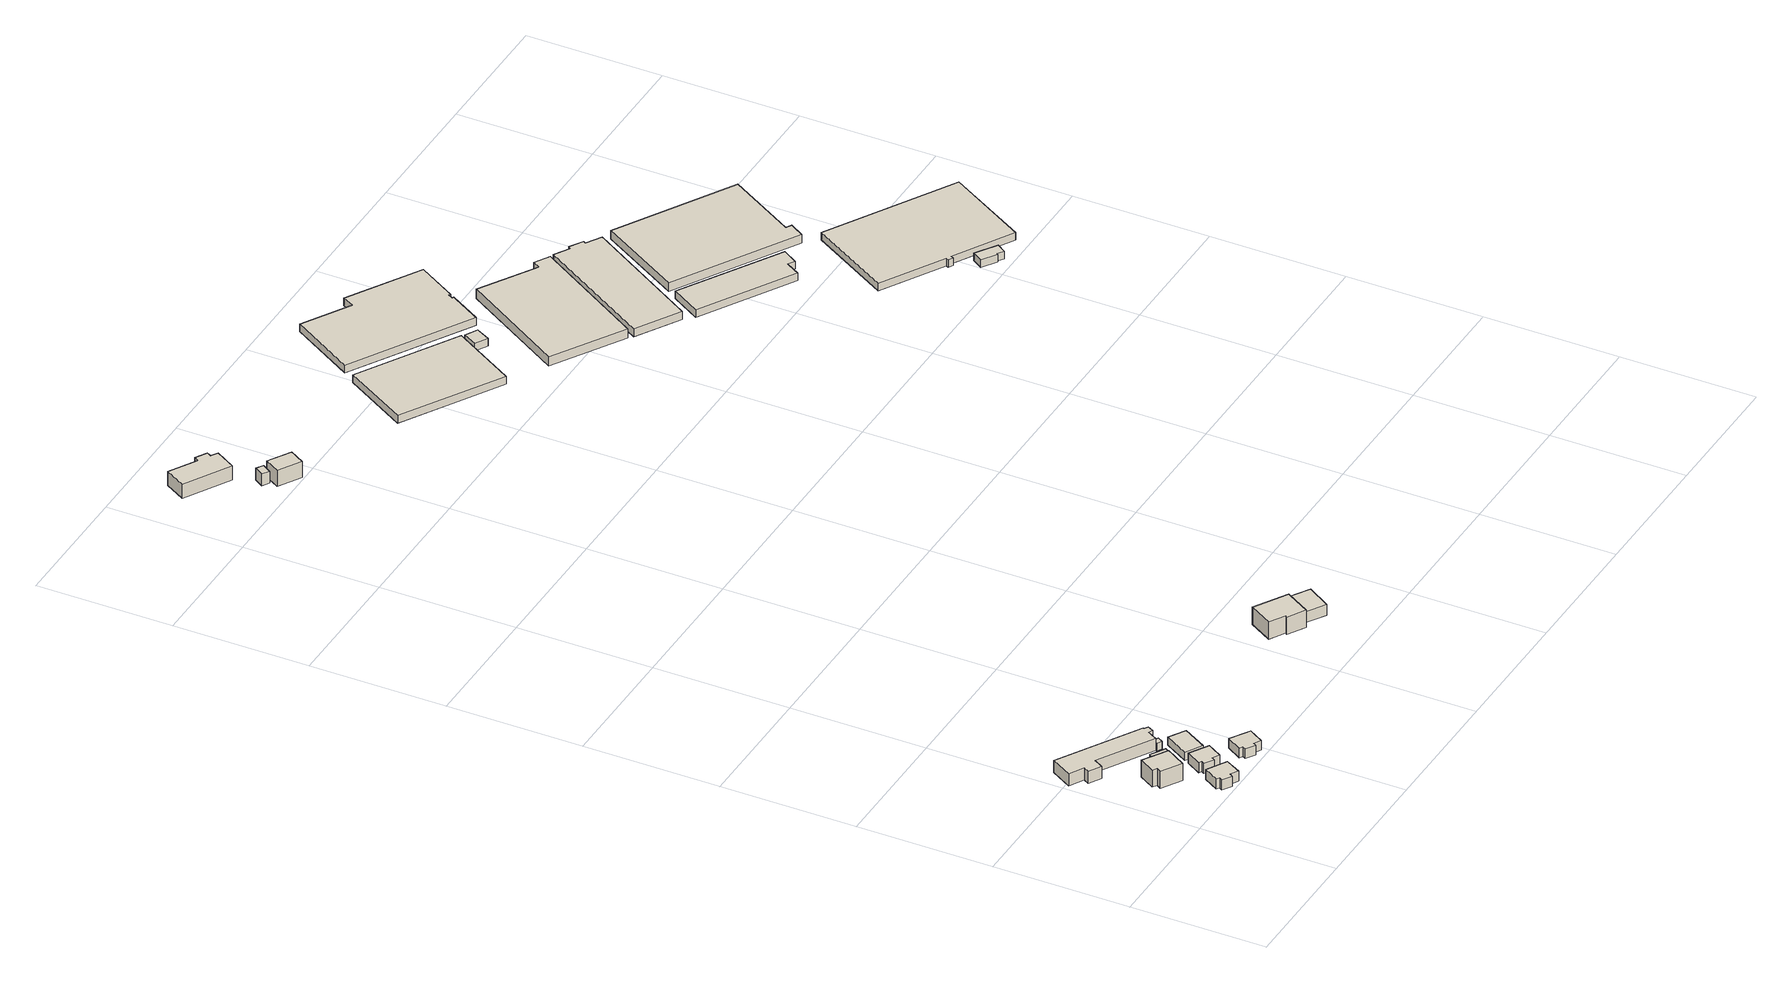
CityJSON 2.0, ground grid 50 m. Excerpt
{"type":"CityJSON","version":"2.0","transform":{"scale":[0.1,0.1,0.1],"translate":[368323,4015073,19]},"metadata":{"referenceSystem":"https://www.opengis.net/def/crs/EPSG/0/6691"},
"CityObjects":{
"building1":{"type":"Building","attributes":{"枝番":1,"利根川水系渡良瀬川洪水浸水想定区域（計画規模）.規模":"L1","利根川水系渡良瀬川洪水浸水想定区域（計画規模）.浸水ランク":"2","利根川水系渡良瀬川洪水浸水想定区域（計画規模）.浸水深":0.75,"利根川水系渡良瀬川洪水浸水想定区域（計画規模）.継続時間":4.9,"利根川水系渡良瀬川洪水浸水想定区域（想定最大規模）.規模":"L2","利根川水系渡良瀬川洪水浸水想定区域（想定最大規模）.浸水ランク":"2","利根川水系渡良瀬川洪水浸水想定区域（想定最大規模）.浸水深":2.44,"利根川水系渡良瀬川洪水浸水想定区域（想定最大規模）.継続時間":15.3,"利根川水系矢場川洪水浸水想定区域（想定最大規模）.規模":"L2","利根川水系矢場川洪水浸水想定区域（想定最大規模）.浸水ランク":"1","利根川水系矢場川洪水浸水想定区域（想定最大規模）.浸水深":0.1,"利根川水系利根川洪水浸水想定区域（想定最大規模）.規模":"L2","利根川水系利根川洪水浸水想定区域（想定最大規模）.浸水ランク":"1","利根川水系利根川洪水浸水想定区域（想定最大規模）.浸水深":0.44,"usage":"411","measuredHeight":7.5,"BuildingDetails.prefecture":"10","BuildingDetails.city":"10207","BuildingDetails.surveyYear":2016},"geometry":[{"type":"Solid","lod":"1","boundaries":[[[[0,1,2,3,4,5]],[[4,6,7,5]],[[3,8,6,4]],[[2,9,8,3]],[[1,10,9,2]],[[0,11,10,1]],[[5,7,11,0]],[[6,8,9,10,11,7]]]]}]},
"building2":{"type":"Building","attributes":{"枝番":1,"利根川水系渡良瀬川洪水浸水想定区域（計画規模）.規模":"L1","利根川水系渡良瀬川洪水浸水想定区域（計画規模）.浸水ランク":"2","利根川水系渡良瀬川洪水浸水想定区域（計画規模）.浸水深":1.07,"利根川水系渡良瀬川洪水浸水想定区域（計画規模）.継続時間":4.9,"利根川水系渡良瀬川洪水浸水想定区域（想定最大規模）.規模":"L2","利根川水系渡良瀬川洪水浸水想定区域（想定最大規模）.浸水ランク":"2","利根川水系渡良瀬川洪水浸水想定区域（想定最大規模）.浸水深":2.74,"利根川水系渡良瀬川洪水浸水想定区域（想定最大規模）.継続時間":15.3,"利根川水系矢場川洪水浸水想定区域（想定最大規模）.規模":"L2","利根川水系矢場川洪水浸水想定区域（想定最大規模）.浸水ランク":"1","利根川水系矢場川洪水浸水想定区域（想定最大規模）.浸水深":0.09,"利根川水系多々良川洪水浸水想定区域（想定最大規模）.規模":"L2","利根川水系利根川洪水浸水想定区域（想定最大規模）.規模":"L2","利根川水系利根川洪水浸水想定区域（想定最大規模）.浸水ランク":"2","利根川水系利根川洪水浸水想定区域（想定最大規模）.浸水深":0.74,"usage":"411","measuredHeight":4.7,"BuildingDetails.prefecture":"10","BuildingDetails.city":"10207","BuildingDetails.surveyYear":2016},"geometry":[{"type":"Solid","lod":"1","boundaries":[[[[12,13,14,15,16,17,18,19]],[[18,20,21,19]],[[17,22,20,18]],[[16,23,22,17]],[[15,24,23,16]],[[14,25,24,15]],[[13,26,25,14]],[[12,27,26,13]],[[19,21,27,12]],[[20,22,23,24,25,26,27,21]]]]}]},
"building3":{"type":"Building","attributes":{"枝番":1,"利根川水系渡良瀬川洪水浸水想定区域（計画規模）.規模":"L1","利根川水系渡良瀬川洪水浸水想定区域（計画規模）.浸水ランク":"2","利根川水系渡良瀬川洪水浸水想定区域（計画規模）.浸水深":1.02,"利根川水系渡良瀬川洪水浸水想定区域（計画規模）.継続時間":4,"利根川水系渡良瀬川洪水浸水想定区域（想定最大規模）.規模":"L2","利根川水系渡良瀬川洪水浸水想定区域（想定最大規模）.浸水ランク":"2","利根川水系渡良瀬川洪水浸水想定区域（想定最大規模）.浸水深":2.76,"利根川水系渡良瀬川洪水浸水想定区域（想定最大規模）.継続時間":13.4,"利根川水系矢場川洪水浸水想定区域（想定最大規模）.規模":"L2","利根川水系矢場川洪水浸水想定区域（想定最大規模）.浸水ランク":"1","利根川水系矢場川洪水浸水想定区域（想定最大規模）.浸水深":0.1,"利根川水系多々良川洪水浸水想定区域（想定最大規模）.規模":"L2","利根川水系利根川洪水浸水想定区域（想定最大規模）.規模":"L2","利根川水系利根川洪水浸水想定区域（想定最大規模）.浸水ランク":"1","利根川水系利根川洪水浸水想定区域（想定最大規模）.浸水深":0.44,"usage":"441","measuredHeight":6.8,"BuildingDetails.prefecture":"10","BuildingDetails.city":"10207","BuildingDetails.surveyYear":2016},"geometry":[{"type":"Solid","lod":"1","boundaries":[[[[28,29,30,31,32,33,34,35,36,37,38,39]],[[38,40,41,39]],[[37,42,40,38]],[[36,43,42,37]],[[35,44,43,36]],[[34,45,44,35]],[[33,46,45,34]],[[32,47,46,33]],[[31,48,47,32]],[[30,49,48,31]],[[29,50,49,30]],[[28,51,50,29]],[[39,41,51,28]],[[40,42,43,44,45,46,47,48,49,50,51,41]]]]}]},
"building4":{"type":"Building","attributes":{"枝番":1,"利根川水系渡良瀬川洪水浸水想定区域（計画規模）.規模":"L1","利根川水系渡良瀬川洪水浸水想定区域（計画規模）.浸水ランク":"2","利根川水系渡良瀬川洪水浸水想定区域（計画規模）.浸水深":1.02,"利根川水系渡良瀬川洪水浸水想定区域（計画規模）.継続時間":4.9,"利根川水系渡良瀬川洪水浸水想定区域（想定最大規模）.規模":"L2","利根川水系渡良瀬川洪水浸水想定区域（想定最大規模）.浸水ランク":"2","利根川水系渡良瀬川洪水浸水想定区域（想定最大規模）.浸水深":2.75,"利根川水系渡良瀬川洪水浸水想定区域（想定最大規模）.継続時間":15.3,"利根川水系矢場川洪水浸水想定区域（想定最大規模）.規模":"L2","利根川水系矢場川洪水浸水想定区域（想定最大規模）.浸水ランク":"1","利根川水系矢場川洪水浸水想定区域（想定最大規模）.浸水深":0.1,"利根川水系利根川洪水浸水想定区域（想定最大規模）.規模":"L2","利根川水系利根川洪水浸水想定区域（想定最大規模）.浸水ランク":"2","利根川水系利根川洪水浸水想定区域（想定最大規模）.浸水深":0.84,"usage":"411","measuredHeight":3.3,"BuildingDetails.prefecture":"10","BuildingDetails.city":"10207","BuildingDetails.surveyYear":2016},"geometry":[{"type":"Solid","lod":"1","boundaries":[[[[52,53,54,55]],[[54,56,57,55]],[[53,58,56,54]],[[52,59,58,53]],[[55,57,59,52]],[[56,58,59,57]]]]}]},
"building5":{"type":"Building","attributes":{"枝番":1,"利根川水系渡良瀬川洪水浸水想定区域（計画規模）.規模":"L1","利根川水系渡良瀬川洪水浸水想定区域（計画規模）.浸水ランク":"2","利根川水系渡良瀬川洪水浸水想定区域（計画規模）.浸水深":1.06,"利根川水系渡良瀬川洪水浸水想定区域（計画規模）.継続時間":4.9,"利根川水系渡良瀬川洪水浸水想定区域（想定最大規模）.規模":"L2","利根川水系渡良瀬川洪水浸水想定区域（想定最大規模）.浸水ランク":"2","利根川水系渡良瀬川洪水浸水想定区域（想定最大規模）.浸水深":2.74,"利根川水系渡良瀬川洪水浸水想定区域（想定最大規模）.継続時間":15.3,"利根川水系矢場川洪水浸水想定区域（想定最大規模）.規模":"L2","利根川水系矢場川洪水浸水想定区域（想定最大規模）.浸水ランク":"1","利根川水系矢場川洪水浸水想定区域（想定最大規模）.浸水深":0.09,"利根川水系利根川洪水浸水想定区域（想定最大規模）.規模":"L2","利根川水系利根川洪水浸水想定区域（想定最大規模）.浸水ランク":"2","利根川水系利根川洪水浸水想定区域（想定最大規模）.浸水深":0.74,"usage":"411","measuredHeight":4.6,"BuildingDetails.prefecture":"10","BuildingDetails.city":"10207","BuildingDetails.surveyYear":2016},"geometry":[{"type":"Solid","lod":"1","boundaries":[[[[60,61,62,63,64,65,66,67]],[[66,68,69,67]],[[65,70,68,66]],[[64,71,70,65]],[[63,72,71,64]],[[62,73,72,63]],[[61,74,73,62]],[[60,75,74,61]],[[67,69,75,60]],[[68,70,71,72,73,74,75,69]]]]}]},
"building6":{"type":"Building","attributes":{"枝番":1,"利根川水系渡良瀬川洪水浸水想定区域（計画規模）.規模":"L1","利根川水系渡良瀬川洪水浸水想定区域（計画規模）.浸水ランク":"2","利根川水系渡良瀬川洪水浸水想定区域（計画規模）.浸水深":1,"利根川水系渡良瀬川洪水浸水想定区域（計画規模）.継続時間":4,"利根川水系渡良瀬川洪水浸水想定区域（想定最大規模）.規模":"L2","利根川水系渡良瀬川洪水浸水想定区域（想定最大規模）.浸水ランク":"2","利根川水系渡良瀬川洪水浸水想定区域（想定最大規模）.浸水深":2.74,"利根川水系渡良瀬川洪水浸水想定区域（想定最大規模）.継続時間":13.4,"利根川水系矢場川洪水浸水想定区域（想定最大規模）.規模":"L2","利根川水系矢場川洪水浸水想定区域（想定最大規模）.浸水ランク":"1","利根川水系矢場川洪水浸水想定区域（想定最大規模）.浸水深":0.1,"利根川水系利根川洪水浸水想定区域（想定最大規模）.規模":"L2","利根川水系利根川洪水浸水想定区域（想定最大規模）.浸水ランク":"2","利根川水系利根川洪水浸水想定区域（想定最大規模）.浸水深":0.64,"usage":"441","BuildingDetails.prefecture":"10","BuildingDetails.city":"10207","BuildingDetails.surveyYear":2016},"geometry":[{"type":"Solid","lod":"1","boundaries":[[[[76,77,78,79]],[[78,80,81,79]],[[77,82,80,78]],[[76,83,82,77]],[[79,81,83,76]],[[80,82,83,81]]]]}]},
"building7":{"type":"Building","attributes":{"枝番":1,"利根川水系渡良瀬川洪水浸水想定区域（計画規模）.規模":"L1","利根川水系渡良瀬川洪水浸水想定区域（計画規模）.浸水ランク":"2","利根川水系渡良瀬川洪水浸水想定区域（計画規模）.浸水深":1.02,"利根川水系渡良瀬川洪水浸水想定区域（計画規模）.継続時間":4.9,"利根川水系渡良瀬川洪水浸水想定区域（想定最大規模）.規模":"L2","利根川水系渡良瀬川洪水浸水想定区域（想定最大規模）.浸水ランク":"2","利根川水系渡良瀬川洪水浸水想定区域（想定最大規模）.浸水深":2.75,"利根川水系渡良瀬川洪水浸水想定区域（想定最大規模）.継続時間":15.3,"利根川水系矢場川洪水浸水想定区域（想定最大規模）.規模":"L2","利根川水系矢場川洪水浸水想定区域（想定最大規模）.浸水ランク":"1","利根川水系矢場川洪水浸水想定区域（想定最大規模）.浸水深":0.1,"利根川水系利根川洪水浸水想定区域（想定最大規模）.規模":"L2","利根川水系利根川洪水浸水想定区域（想定最大規模）.浸水ランク":"2","利根川水系利根川洪水浸水想定区域（想定最大規模）.浸水深":0.939,"measuredHeight":3.6,"BuildingDetails.prefecture":"10","BuildingDetails.city":"10207"},"geometry":[{"type":"Solid","lod":"1","boundaries":[[[[84,85,86,87]],[[86,88,89,87]],[[85,90,88,86]],[[84,91,90,85]],[[87,89,91,84]],[[88,90,91,89]]]]}]},
"building8":{"type":"Building","attributes":{"枝番":1,"利根川水系渡良瀬川洪水浸水想定区域（計画規模）.規模":"L1","利根川水系渡良瀬川洪水浸水想定区域（計画規模）.浸水ランク":"2","利根川水系渡良瀬川洪水浸水想定区域（計画規模）.浸水深":1.34,"利根川水系渡良瀬川洪水浸水想定区域（計画規模）.継続時間":4.9,"利根川水系渡良瀬川洪水浸水想定区域（想定最大規模）.規模":"L2","利根川水系渡良瀬川洪水浸水想定区域（想定最大規模）.浸水ランク":"3","利根川水系渡良瀬川洪水浸水想定区域（想定最大規模）.浸水深":3.04,"利根川水系渡良瀬川洪水浸水想定区域（想定最大規模）.継続時間":15.3,"利根川水系矢場川洪水浸水想定区域（想定最大規模）.規模":"L2","利根川水系矢場川洪水浸水想定区域（想定最大規模）.浸水ランク":"1","利根川水系矢場川洪水浸水想定区域（想定最大規模）.浸水深":0.38,"利根川水系多々良川洪水浸水想定区域（想定最大規模）.規模":"L2","利根川水系利根川洪水浸水想定区域（想定最大規模）.規模":"L2","利根川水系利根川洪水浸水想定区域（想定最大規模）.浸水ランク":"2","利根川水系利根川洪水浸水想定区域（想定最大規模）.浸水深":0.939,"usage":"411","measuredHeight":4.5,"BuildingDetails.prefecture":"10","BuildingDetails.city":"10207","BuildingDetails.surveyYear":2016},"geometry":[{"type":"Solid","lod":"1","boundaries":[[[[92,93,94,95,96,97,98,99]],[[98,100,101,99]],[[97,102,100,98]],[[96,103,102,97]],[[95,104,103,96]],[[94,105,104,95]],[[93,106,105,94]],[[92,107,106,93]],[[99,101,107,92]],[[100,102,103,104,105,106,107,101]]]]}]},
"building9":{"type":"Building","attributes":{"枝番":1,"利根川水系渡良瀬川洪水浸水想定区域（計画規模）.規模":"L1","利根川水系渡良瀬川洪水浸水想定区域（計画規模）.浸水ランク":"2","利根川水系渡良瀬川洪水浸水想定区域（計画規模）.浸水深":1.07,"利根川水系渡良瀬川洪水浸水想定区域（計画規模）.継続時間":7.4,"利根川水系渡良瀬川洪水浸水想定区域（想定最大規模）.規模":"L2","利根川水系渡良瀬川洪水浸水想定区域（想定最大規模）.浸水ランク":"2","利根川水系渡良瀬川洪水浸水想定区域（想定最大規模）.浸水深":2.77,"利根川水系渡良瀬川洪水浸水想定区域（想定最大規模）.継続時間":21.3,"利根川水系矢場川洪水浸水想定区域（計画規模）.規模":"L1","利根川水系矢場川洪水浸水想定区域（想定最大規模）.規模":"L2","利根川水系矢場川洪水浸水想定区域（想定最大規模）.浸水ランク":"1","利根川水系矢場川洪水浸水想定区域（想定最大規模）.浸水深":0.09,"利根川水系矢場川洪水浸水想定区域（想定最大規模）.継続時間":7.5,"利根川水系多々良川洪水浸水想定区域（計画規模）.規模":"L1","利根川水系多々良川洪水浸水想定区域（計画規模）.浸水ランク":"1","利根川水系多々良川洪水浸水想定区域（計画規模）.浸水深":0.04,"利根川水系多々良川洪水浸水想定区域（想定最大規模）.規模":"L2","利根川水系多々良川洪水浸水想定区域（想定最大規模）.浸水ランク":"1","利根川水系多々良川洪水浸水想定区域（想定最大規模）.浸水深":0.11,"利根川水系利根川洪水浸水想定区域（想定最大規模）.規模":"L2","利根川水系利根川洪水浸水想定区域（想定最大規模）.浸水ランク":"2","利根川水系利根川洪水浸水想定区域（想定最大規模）.浸水深":1.14,"usage":"411","measuredHeight":7.8,"BuildingDetails.prefecture":"10","BuildingDetails.city":"10207","BuildingDetails.surveyYear":2016},"geometry":[{"type":"Solid","lod":"1","boundaries":[[[[108,109,110,111,112,113]],[[112,114,115,113]],[[111,116,114,112]],[[110,117,116,111]],[[109,118,117,110]],[[108,119,118,109]],[[113,115,119,108]],[[114,116,117,118,119,115]]]]}]},
"building10":{"type":"Building","attributes":{"枝番":1,"利根川水系渡良瀬川洪水浸水想定区域（計画規模）.規模":"L1","利根川水系渡良瀬川洪水浸水想定区域（計画規模）.浸水ランク":"2","利根川水系渡良瀬川洪水浸水想定区域（計画規模）.浸水深":1.55,"利根川水系渡良瀬川洪水浸水想定区域（計画規模）.継続時間":7.4,"利根川水系渡良瀬川洪水浸水想定区域（想定最大規模）.規模":"L2","利根川水系渡良瀬川洪水浸水想定区域（想定最大規模）.浸水ランク":"3","利根川水系渡良瀬川洪水浸水想定区域（想定最大規模）.浸水深":3.28,"利根川水系渡良瀬川洪水浸水想定区域（想定最大規模）.継続時間":21.5,"利根川水系矢場川洪水浸水想定区域（計画規模）.規模":"L1","利根川水系矢場川洪水浸水想定区域（計画規模）.浸水ランク":"1","利根川水系矢場川洪水浸水想定区域（計画規模）.浸水深":0.21,"利根川水系矢場川洪水浸水想定区域（想定最大規模）.規模":"L2","利根川水系矢場川洪水浸水想定区域（想定最大規模）.浸水ランク":"2","利根川水系矢場川洪水浸水想定区域（想定最大規模）.浸水深":0.57,"利根川水系矢場川洪水浸水想定区域（想定最大規模）.継続時間":7.8,"利根川水系多々良川洪水浸水想定区域（計画規模）.規模":"L1","利根川水系多々良川洪水浸水想定区域（計画規模）.浸水ランク":"1","利根川水系多々良川洪水浸水想定区域（計画規模）.浸水深":0.14,"利根川水系多々良川洪水浸水想定区域（想定最大規模）.規模":"L2","利根川水系多々良川洪水浸水想定区域（想定最大規模）.浸水ランク":"1","利根川水系多々良川洪水浸水想定区域（想定最大規模）.浸水深":0.4,"利根川水系多々良川洪水浸水想定区域（想定最大規模）.継続時間":0.8,"利根川水系利根川洪水浸水想定区域（想定最大規模）.規模":"L2","利根川水系利根川洪水浸水想定区域（想定最大規模）.浸水ランク":"2","利根川水系利根川洪水浸水想定区域（想定最大規模）.浸水深":1.34,"usage":"411","measuredHeight":4.6,"BuildingDetails.prefecture":"10","BuildingDetails.city":"10207","BuildingDetails.surveyYear":2016},"geometry":[{"type":"Solid","lod":"1","boundaries":[[[[120,121,122,123]],[[122,124,125,123]],[[121,126,124,122]],[[120,127,126,121]],[[123,125,127,120]],[[124,126,127,125]]]]}]},
"building11":{"type":"Building","attributes":{"枝番":1,"利根川水系渡良瀬川洪水浸水想定区域（計画規模）.規模":"L1","利根川水系渡良瀬川洪水浸水想定区域（計画規模）.浸水ランク":"2","利根川水系渡良瀬川洪水浸水想定区域（計画規模）.浸水深":1.09,"利根川水系渡良瀬川洪水浸水想定区域（計画規模）.継続時間":6.7,"利根川水系渡良瀬川洪水浸水想定区域（想定最大規模）.規模":"L2","利根川水系渡良瀬川洪水浸水想定区域（想定最大規模）.浸水ランク":"2","利根川水系渡良瀬川洪水浸水想定区域（想定最大規模）.浸水深":2.82,"利根川水系渡良瀬川洪水浸水想定区域（想定最大規模）.継続時間":18.5,"利根川水系矢場川洪水浸水想定区域（計画規模）.規模":"L1","利根川水系矢場川洪水浸水想定区域（想定最大規模）.規模":"L2","利根川水系矢場川洪水浸水想定区域（想定最大規模）.浸水ランク":"1","利根川水系矢場川洪水浸水想定区域（想定最大規模）.浸水深":0.13,"利根川水系多々良川洪水浸水想定区域（計画規模）.規模":"L1","利根川水系多々良川洪水浸水想定区域（想定最大規模）.規模":"L2","利根川水系多々良川洪水浸水想定区域（想定最大規模）.浸水ランク":"1","利根川水系多々良川洪水浸水想定区域（想定最大規模）.浸水深":0.03,"利根川水系利根川洪水浸水想定区域（想定最大規模）.規模":"L2","利根川水系利根川洪水浸水想定区域（想定最大規模）.浸水ランク":"2","利根川水系利根川洪水浸水想定区域（想定最大規模）.浸水深":1.04,"usage":"431","measuredHeight":5.7,"BuildingDetails.prefecture":"10","BuildingDetails.city":"10207","BuildingDetails.surveyYear":2016},"geometry":[{"type":"Solid","lod":"1","boundaries":[[[[128,129,130,131,132,133,134,135]],[[134,136,137,135]],[[133,138,136,134]],[[132,139,138,133]],[[131,140,139,132]],[[130,141,140,131]],[[129,142,141,130]],[[128,143,142,129]],[[135,137,143,128]],[[136,138,139,140,141,142,143,137]]]]}]},
"building12":{"type":"Building","attributes":{"枝番":1,"利根川水系渡良瀬川洪水浸水想定区域（計画規模）.規模":"L1","利根川水系渡良瀬川洪水浸水想定区域（計画規模）.浸水ランク":"2","利根川水系渡良瀬川洪水浸水想定区域（計画規模）.浸水深":1.43,"利根川水系渡良瀬川洪水浸水想定区域（計画規模）.継続時間":7.8,"利根川水系渡良瀬川洪水浸水想定区域（想定最大規模）.規模":"L2","利根川水系渡良瀬川洪水浸水想定区域（想定最大規模）.浸水ランク":"3","利根川水系渡良瀬川洪水浸水想定区域（想定最大規模）.浸水深":3.18,"利根川水系渡良瀬川洪水浸水想定区域（想定最大規模）.継続時間":22.5,"利根川水系矢場川洪水浸水想定区域（計画規模）.規模":"L1","利根川水系矢場川洪水浸水想定区域（計画規模）.浸水ランク":"1","利根川水系矢場川洪水浸水想定区域（計画規模）.浸水深":0.07,"利根川水系矢場川洪水浸水想定区域（想定最大規模）.規模":"L2","利根川水系矢場川洪水浸水想定区域（想定最大規模）.浸水ランク":"2","利根川水系矢場川洪水浸水想定区域（想定最大規模）.浸水深":0.52,"利根川水系矢場川洪水浸水想定区域（想定最大規模）.継続時間":8.8,"利根川水系多々良川洪水浸水想定区域（計画規模）.規模":"L1","利根川水系多々良川洪水浸水想定区域（計画規模）.浸水ランク":"1","利根川水系多々良川洪水浸水想定区域（計画規模）.浸水深":0.15,"利根川水系多々良川洪水浸水想定区域（想定最大規模）.規模":"L2","利根川水系多々良川洪水浸水想定区域（想定最大規模）.浸水ランク":"1","利根川水系多々良川洪水浸水想定区域（想定最大規模）.浸水深":0.32,"利根川水系多々良川洪水浸水想定区域（想定最大規模）.継続時間":2.8,"利根川水系利根川洪水浸水想定区域（想定最大規模）.規模":"L2","利根川水系利根川洪水浸水想定区域（想定最大規模）.浸水ランク":"2","利根川水系利根川洪水浸水想定区域（想定最大規模）.浸水深":1.14,"usage":"411","measuredHeight":5.5,"BuildingDetails.prefecture":"10","BuildingDetails.city":"10207","BuildingDetails.surveyYear":2016},"geometry":[{"type":"Solid","lod":"1","boundaries":[[[[144,145,146,147]],[[146,148,149,147]],[[145,150,148,146]],[[144,151,150,145]],[[147,149,151,144]],[[148,150,151,149]]]]}]},
"building13":{"type":"Building","attributes":{"枝番":1,"利根川水系渡良瀬川洪水浸水想定区域（計画規模）.規模":"L1","利根川水系渡良瀬川洪水浸水想定区域（計画規模）.浸水ランク":"2","利根川水系渡良瀬川洪水浸水想定区域（計画規模）.浸水深":1.23,"利根川水系渡良瀬川洪水浸水想定区域（計画規模）.継続時間":8.1,"利根川水系渡良瀬川洪水浸水想定区域（想定最大規模）.規模":"L2","利根川水系渡良瀬川洪水浸水想定区域（想定最大規模）.浸水ランク":"2","利根川水系渡良瀬川洪水浸水想定区域（想定最大規模）.浸水深":2.98,"利根川水系渡良瀬川洪水浸水想定区域（想定最大規模）.継続時間":22.9,"利根川水系矢場川洪水浸水想定区域（計画規模）.規模":"L1","利根川水系矢場川洪水浸水想定区域（計画規模）.浸水ランク":"1","利根川水系矢場川洪水浸水想定区域（計画規模）.浸水深":0.07,"利根川水系矢場川洪水浸水想定区域（想定最大規模）.規模":"L2","利根川水系矢場川洪水浸水想定区域（想定最大規模）.浸水ランク":"1","利根川水系矢場川洪水浸水想定区域（想定最大規模）.浸水深":0.32,"利根川水系矢場川洪水浸水想定区域（想定最大規模）.継続時間":9.3,"利根川水系多々良川洪水浸水想定区域（計画規模）.規模":"L1","利根川水系多々良川洪水浸水想定区域（計画規模）.浸水ランク":"1","利根川水系多々良川洪水浸水想定区域（計画規模）.浸水深":0.04,"利根川水系多々良川洪水浸水想定区域（想定最大規模）.規模":"L2","利根川水系多々良川洪水浸水想定区域（想定最大規模）.浸水ランク":"1","利根川水系多々良川洪水浸水想定区域（想定最大規模）.浸水深":0.12,"利根川水系多々良川洪水浸水想定区域（想定最大規模）.継続時間":3.9,"利根川水系利根川洪水浸水想定区域（想定最大規模）.規模":"L2","利根川水系利根川洪水浸水想定区域（想定最大規模）.浸水ランク":"2","利根川水系利根川洪水浸水想定区域（想定最大規模）.浸水深":0.939,"usage":"411","measuredHeight":6.5,"BuildingDetails.prefecture":"10","BuildingDetails.city":"10207","BuildingDetails.surveyYear":2016},"geometry":[{"type":"Solid","lod":"1","boundaries":[[[[152,153,154,155]],[[154,156,157,155]],[[153,158,156,154]],[[152,159,158,153]],[[155,157,159,152]],[[156,158,159,157]]]]}]},
"building14":{"type":"Building","attributes":{"枝番":1,"利根川水系渡良瀬川洪水浸水想定区域（計画規模）.規模":"L1","利根川水系渡良瀬川洪水浸水想定区域（計画規模）.浸水ランク":"2","利根川水系渡良瀬川洪水浸水想定区域（計画規模）.浸水深":2.02,"利根川水系渡良瀬川洪水浸水想定区域（計画規模）.継続時間":10.2,"利根川水系渡良瀬川洪水浸水想定区域（想定最大規模）.規模":"L2","利根川水系渡良瀬川洪水浸水想定区域（想定最大規模）.浸水ランク":"3","利根川水系渡良瀬川洪水浸水想定区域（想定最大規模）.浸水深":3.8,"利根川水系渡良瀬川洪水浸水想定区域（想定最大規模）.継続時間":28.3,"利根川水系矢場川洪水浸水想定区域（計画規模）.規模":"L1","利根川水系矢場川洪水浸水想定区域（計画規模）.浸水ランク":"1","利根川水系矢場川洪水浸水想定区域（計画規模）.浸水深":0.14,"利根川水系矢場川洪水浸水想定区域（想定最大規模）.規模":"L2","利根川水系矢場川洪水浸水想定区域（想定最大規模）.浸水ランク":"2","利根川水系矢場川洪水浸水想定区域（想定最大規模）.浸水深":1.12,"利根川水系矢場川洪水浸水想定区域（想定最大規模）.継続時間":14,"利根川水系多々良川洪水浸水想定区域（計画規模）.規模":"L1","利根川水系多々良川洪水浸水想定区域（計画規模）.浸水ランク":"1","利根川水系多々良川洪水浸水想定区域（計画規模）.浸水深":0.44,"利根川水系多々良川洪水浸水想定区域（想定最大規模）.規模":"L2","利根川水系多々良川洪水浸水想定区域（想定最大規模）.浸水ランク":"2","利根川水系多々良川洪水浸水想定区域（想定最大規模）.浸水深":0.93,"利根川水系多々良川洪水浸水想定区域（想定最大規模）.継続時間":9.9,"利根川水系利根川洪水浸水想定区域（想定最大規模）.規模":"L2","利根川水系利根川洪水浸水想定区域（想定最大規模）.浸水ランク":"2","利根川水系利根川洪水浸水想定区域（想定最大規模）.浸水深":1.04,"usage":"451","measuredHeight":3.7,"BuildingDetails.prefecture":"10","BuildingDetails.city":"10207","BuildingDetails.surveyYear":2016},"geometry":[{"type":"Solid","lod":"1","boundaries":[[[[160,161,162,163]],[[162,164,165,163]],[[161,166,164,162]],[[160,167,166,161]],[[163,165,167,160]],[[164,166,167,165]]]]}]},
"building15":{"type":"Building","attributes":{"枝番":1,"利根川水系渡良瀬川洪水浸水想定区域（計画規模）.規模":"L1","利根川水系渡良瀬川洪水浸水想定区域（計画規模）.浸水ランク":"2","利根川水系渡良瀬川洪水浸水想定区域（計画規模）.浸水深":1.91,"利根川水系渡良瀬川洪水浸水想定区域（計画規模）.継続時間":9.8,"利根川水系渡良瀬川洪水浸水想定区域（想定最大規模）.規模":"L2","利根川水系渡良瀬川洪水浸水想定区域（想定最大規模）.浸水ランク":"3","利根川水系渡良瀬川洪水浸水想定区域（想定最大規模）.浸水深":3.71,"利根川水系渡良瀬川洪水浸水想定区域（想定最大規模）.継続時間":27.3,"利根川水系矢場川洪水浸水想定区域（計画規模）.規模":"L1","利根川水系矢場川洪水浸水想定区域（計画規模）.浸水ランク":"1","利根川水系矢場川洪水浸水想定区域（計画規模）.浸水深":0.03,"利根川水系矢場川洪水浸水想定区域（想定最大規模）.規模":"L2","利根川水系矢場川洪水浸水想定区域（想定最大規模）.浸水ランク":"2","利根川水系矢場川洪水浸水想定区域（想定最大規模）.浸水深":1.03,"利根川水系矢場川洪水浸水想定区域（想定最大規模）.継続時間":13.3,"利根川水系多々良川洪水浸水想定区域（計画規模）.規模":"L1","利根川水系多々良川洪水浸水想定区域（計画規模）.浸水ランク":"1","利根川水系多々良川洪水浸水想定区域（計画規模）.浸水深":0.34,"利根川水系多々良川洪水浸水想定区域（想定最大規模）.規模":"L2","利根川水系多々良川洪水浸水想定区域（想定最大規模）.浸水ランク":"2","利根川水系多々良川洪水浸水想定区域（想定最大規模）.浸水深":0.83,"利根川水系多々良川洪水浸水想定区域（想定最大規模）.継続時間":8.9,"利根川水系利根川洪水浸水想定区域（想定最大規模）.規模":"L2","利根川水系利根川洪水浸水想定区域（想定最大規模）.浸水ランク":"2","利根川水系利根川洪水浸水想定区域（想定最大規模）.浸水深":1.54,"measuredHeight":3.6,"BuildingDetails.prefecture":"10","BuildingDetails.city":"10207"},"geometry":[{"type":"Solid","lod":"1","boundaries":[[[[168,169,170,171]],[[170,172,173,171]],[[169,174,172,170]],[[168,175,174,169]],[[171,173,175,168]],[[172,174,175,173]]]]}]},
"building16":{"type":"Building","attributes":{"枝番":1,"利根川水系渡良瀬川洪水浸水想定区域（計画規模）.規模":"L1","利根川水系渡良瀬川洪水浸水想定区域（計画規模）.浸水ランク":"2","利根川水系渡良瀬川洪水浸水想定区域（計画規模）.浸水深":1.99,"利根川水系渡良瀬川洪水浸水想定区域（計画規模）.継続時間":10,"利根川水系渡良瀬川洪水浸水想定区域（想定最大規模）.規模":"L2","利根川水系渡良瀬川洪水浸水想定区域（想定最大規模）.浸水ランク":"3","利根川水系渡良瀬川洪水浸水想定区域（想定最大規模）.浸水深":3.81,"利根川水系渡良瀬川洪水浸水想定区域（想定最大規模）.継続時間":27.3,"利根川水系矢場川洪水浸水想定区域（計画規模）.規模":"L1","利根川水系矢場川洪水浸水想定区域（計画規模）.浸水ランク":"1","利根川水系矢場川洪水浸水想定区域（計画規模）.浸水深":0.11,"利根川水系矢場川洪水浸水想定区域（想定最大規模）.規模":"L2","利根川水系矢場川洪水浸水想定区域（想定最大規模）.浸水ランク":"2","利根川水系矢場川洪水浸水想定区域（想定最大規模）.浸水深":1.12,"利根川水系矢場川洪水浸水想定区域（想定最大規模）.継続時間":13.2,"利根川水系多々良川洪水浸水想定区域（計画規模）.規模":"L1","利根川水系多々良川洪水浸水想定区域（計画規模）.浸水ランク":"1","利根川水系多々良川洪水浸水想定区域（計画規模）.浸水深":0.44,"利根川水系多々良川洪水浸水想定区域（想定最大規模）.規模":"L2","利根川水系多々良川洪水浸水想定区域（想定最大規模）.浸水ランク":"2","利根川水系多々良川洪水浸水想定区域（想定最大規模）.浸水深":0.93,"利根川水系多々良川洪水浸水想定区域（想定最大規模）.継続時間":8.9,"利根川水系利根川洪水浸水想定区域（想定最大規模）.規模":"L2","利根川水系利根川洪水浸水想定区域（想定最大規模）.浸水ランク":"2","利根川水系利根川洪水浸水想定区域（想定最大規模）.浸水深":1.64,"BuildingDetails.prefecture":"10","BuildingDetails.city":"10207"},"geometry":[{"type":"Solid","lod":"1","boundaries":[[[[176,177,178,179,180,181,182,183,184,185]],[[184,186,187,185]],[[183,188,186,184]],[[182,189,188,183]],[[181,190,189,182]],[[180,191,190,181]],[[179,192,191,180]],[[178,193,192,179]],[[177,194,193,178]],[[176,195,194,177]],[[185,187,195,176]],[[186,188,189,190,191,192,193,194,195,187]]]]}]},
"building17":{"type":"Building","attributes":{"枝番":1,"利根川水系渡良瀬川洪水浸水想定区域（計画規模）.規模":"L1","利根川水系渡良瀬川洪水浸水想定区域（計画規模）.浸水ランク":"2","利根川水系渡良瀬川洪水浸水想定区域（計画規模）.浸水深":2.08,"利根川水系渡良瀬川洪水浸水想定区域（計画規模）.継続時間":10.2,"利根川水系渡良瀬川洪水浸水想定区域（想定最大規模）.規模":"L2","利根川水系渡良瀬川洪水浸水想定区域（想定最大規模）.浸水ランク":"3","利根川水系渡良瀬川洪水浸水想定区域（想定最大規模）.浸水深":3.9,"利根川水系渡良瀬川洪水浸水想定区域（想定最大規模）.継続時間":28.5,"利根川水系矢場川洪水浸水想定区域（計画規模）.規模":"L1","利根川水系矢場川洪水浸水想定区域（計画規模）.浸水ランク":"1","利根川水系矢場川洪水浸水想定区域（計画規模）.浸水深":0.18,"利根川水系矢場川洪水浸水想定区域（想定最大規模）.規模":"L2","利根川水系矢場川洪水浸水想定区域（想定最大規模）.浸水ランク":"2","利根川水系矢場川洪水浸水想定区域（想定最大規模）.浸水深":1.23,"利根川水系矢場川洪水浸水想定区域（想定最大規模）.継続時間":14.2,"利根川水系多々良川洪水浸水想定区域（計画規模）.規模":"L1","利根川水系多々良川洪水浸水想定区域（計画規模）.浸水ランク":"2","利根川水系多々良川洪水浸水想定区域（計画規模）.浸水深":0.54,"利根川水系多々良川洪水浸水想定区域（想定最大規模）.規模":"L2","利根川水系多々良川洪水浸水想定区域（想定最大規模）.浸水ランク":"2","利根川水系多々良川洪水浸水想定区域（想定最大規模）.浸水深":1.04,"利根川水系多々良川洪水浸水想定区域（想定最大規模）.継続時間":10.3,"利根川水系利根川洪水浸水想定区域（想定最大規模）.規模":"L2","利根川水系利根川洪水浸水想定区域（想定最大規模）.浸水ランク":"2","利根川水系利根川洪水浸水想定区域（想定最大規模）.浸水深":1.74,"usage":"451","measuredHeight":4.3,"BuildingDetails.prefecture":"10","BuildingDetails.city":"10207","BuildingDetails.surveyYear":2016},"geometry":[{"type":"Solid","lod":"1","boundaries":[[[[196,197,198,199,200,201]],[[200,202,203,201]],[[199,204,202,200]],[[198,205,204,199]],[[197,206,205,198]],[[196,207,206,197]],[[201,203,207,196]],[[202,204,205,206,207,203]]]]}]},
"building18":{"type":"Building","attributes":{"枝番":1,"利根川水系渡良瀬川洪水浸水想定区域（計画規模）.規模":"L1","利根川水系渡良瀬川洪水浸水想定区域（計画規模）.浸水ランク":"2","利根川水系渡良瀬川洪水浸水想定区域（計画規模）.浸水深":2.1,"利根川水系渡良瀬川洪水浸水想定区域（計画規模）.継続時間":11.1,"利根川水系渡良瀬川洪水浸水想定区域（想定最大規模）.規模":"L2","利根川水系渡良瀬川洪水浸水想定区域（想定最大規模）.浸水ランク":"3","利根川水系渡良瀬川洪水浸水想定区域（想定最大規模）.浸水深":3.91,"利根川水系渡良瀬川洪水浸水想定区域（想定最大規模）.継続時間":30.1,"利根川水系矢場川洪水浸水想定区域（計画規模）.規模":"L1","利根川水系矢場川洪水浸水想定区域（計画規模）.浸水ランク":"1","利根川水系矢場川洪水浸水想定区域（計画規模）.浸水深":0.17,"利根川水系矢場川洪水浸水想定区域（想定最大規模）.規模":"L2","利根川水系矢場川洪水浸水想定区域（想定最大規模）.浸水ランク":"2","利根川水系矢場川洪水浸水想定区域（想定最大規模）.浸水深":1.23,"利根川水系矢場川洪水浸水想定区域（想定最大規模）.継続時間":15.5,"利根川水系多々良川洪水浸水想定区域（計画規模）.規模":"L1","利根川水系多々良川洪水浸水想定区域（計画規模）.浸水ランク":"2","利根川水系多々良川洪水浸水想定区域（計画規模）.浸水深":0.54,"利根川水系多々良川洪水浸水想定区域（計画規模）.継続時間":1.2,"利根川水系多々良川洪水浸水想定区域（想定最大規模）.規模":"L2","利根川水系多々良川洪水浸水想定区域（想定最大規模）.浸水ランク":"2","利根川水系多々良川洪水浸水想定区域（想定最大規模）.浸水深":1.04,"利根川水系多々良川洪水浸水想定区域（想定最大規模）.継続時間":12.2,"利根川水系利根川洪水浸水想定区域（想定最大規模）.規模":"L2","利根川水系利根川洪水浸水想定区域（想定最大規模）.浸水ランク":"2","利根川水系利根川洪水浸水想定区域（想定最大規模）.浸水深":1.74,"measuredHeight":3.9,"BuildingDetails.prefecture":"10","BuildingDetails.city":"10207"},"geometry":[{"type":"Solid","lod":"1","boundaries":[[[[208,209,210,211,212,213,214,215]],[[214,216,217,215]],[[213,218,216,214]],[[212,219,218,213]],[[211,220,219,212]],[[210,221,220,211]],[[209,222,221,210]],[[208,223,222,209]],[[215,217,223,208]],[[216,218,219,220,221,222,223,217]]]]}]},
"building19":{"type":"Building","attributes":{"枝番":1,"利根川水系渡良瀬川洪水浸水想定区域（計画規模）.規模":"L1","利根川水系渡良瀬川洪水浸水想定区域（計画規模）.浸水ランク":"2","利根川水系渡良瀬川洪水浸水想定区域（計画規模）.浸水深":2.2,"利根川水系渡良瀬川洪水浸水想定区域（計画規模）.継続時間":12.4,"利根川水系渡良瀬川洪水浸水想定区域（想定最大規模）.規模":"L2","利根川水系渡良瀬川洪水浸水想定区域（想定最大規模）.浸水ランク":"3","利根川水系渡良瀬川洪水浸水想定区域（想定最大規模）.浸水深":4,"利根川水系渡良瀬川洪水浸水想定区域（想定最大規模）.継続時間":32.2,"利根川水系矢場川洪水浸水想定区域（計画規模）.規模":"L1","利根川水系矢場川洪水浸水想定区域（計画規模）.浸水ランク":"1","利根川水系矢場川洪水浸水想定区域（計画規模）.浸水深":0.26,"利根川水系矢場川洪水浸水想定区域（想定最大規模）.規模":"L2","利根川水系矢場川洪水浸水想定区域（想定最大規模）.浸水ランク":"2","利根川水系矢場川洪水浸水想定区域（想定最大規模）.浸水深":1.34,"利根川水系矢場川洪水浸水想定区域（想定最大規模）.継続時間":17.7,"利根川水系多々良川洪水浸水想定区域（計画規模）.規模":"L1","利根川水系多々良川洪水浸水想定区域（計画規模）.浸水ランク":"2","利根川水系多々良川洪水浸水想定区域（計画規模）.浸水深":0.64,"利根川水系多々良川洪水浸水想定区域（計画規模）.継続時間":5.2,"利根川水系多々良川洪水浸水想定区域（想定最大規模）.規模":"L2","利根川水系多々良川洪水浸水想定区域（想定最大規模）.浸水ランク":"2","利根川水系多々良川洪水浸水想定区域（想定最大規模）.浸水深":1.13,"利根川水系多々良川洪水浸水想定区域（想定最大規模）.継続時間":15.1,"利根川水系利根川洪水浸水想定区域（想定最大規模）.規模":"L2","利根川水系利根川洪水浸水想定区域（想定最大規模）.浸水ランク":"2","利根川水系利根川洪水浸水想定区域（想定最大規模）.浸水深":1.84,"measuredHeight":3.5,"BuildingDetails.prefecture":"10","BuildingDetails.city":"10207"},"geometry":[{"type":"Solid","lod":"1","boundaries":[[[[224,225,226,227,228,229]],[[228,230,231,229]],[[227,232,230,228]],[[226,233,232,227]],[[225,234,233,226]],[[224,235,234,225]],[[229,231,235,224]],[[230,232,233,234,235,231]]]]}]},
"building20":{"type":"Building","attributes":{"枝番":1,"利根川水系渡良瀬川洪水浸水想定区域（計画規模）.規模":"L1","利根川水系渡良瀬川洪水浸水想定区域（計画規模）.浸水ランク":"2","利根川水系渡良瀬川洪水浸水想定区域（計画規模）.浸水深":2.2,"利根川水系渡良瀬川洪水浸水想定区域（計画規模）.継続時間":12,"利根川水系渡良瀬川洪水浸水想定区域（想定最大規模）.規模":"L2","利根川水系渡良瀬川洪水浸水想定区域（想定最大規模）.浸水ランク":"3","利根川水系渡良瀬川洪水浸水想定区域（想定最大規模）.浸水深":4.01,"利根川水系渡良瀬川洪水浸水想定区域（想定最大規模）.継続時間":31.6,"利根川水系矢場川洪水浸水想定区域（計画規模）.規模":"L1","利根川水系矢場川洪水浸水想定区域（計画規模）.浸水ランク":"1","利根川水系矢場川洪水浸水想定区域（計画規模）.浸水深":0.26,"利根川水系矢場川洪水浸水想定区域（想定最大規模）.規模":"L2","利根川水系矢場川洪水浸水想定区域（想定最大規模）.浸水ランク":"2","利根川水系矢場川洪水浸水想定区域（想定最大規模）.浸水深":1.34,"利根川水系矢場川洪水浸水想定区域（想定最大規模）.継続時間":17.1,"利根川水系多々良川洪水浸水想定区域（計画規模）.規模":"L1","利根川水系多々良川洪水浸水想定区域（計画規模）.浸水ランク":"2","利根川水系多々良川洪水浸水想定区域（計画規模）.浸水深":0.64,"利根川水系多々良川洪水浸水想定区域（計画規模）.継続時間":4.3,"利根川水系多々良川洪水浸水想定区域（想定最大規模）.規模":"L2","利根川水系多々良川洪水浸水想定区域（想定最大規模）.浸水ランク":"2","利根川水系多々良川洪水浸水想定区域（想定最大規模）.浸水深":1.13,"利根川水系多々良川洪水浸水想定区域（想定最大規模）.継続時間":14.3,"利根川水系利根川洪水浸水想定区域（想定最大規模）.規模":"L2","利根川水系利根川洪水浸水想定区域（想定最大規模）.浸水ランク":"2","利根川水系利根川洪水浸水想定区域（想定最大規模）.浸水深":1.74,"measuredHeight":3.8,"BuildingDetails.prefecture":"10","BuildingDetails.city":"10207"},"geometry":[{"type":"Solid","lod":"1","boundaries":[[[[236,237,238,239,240,241]],[[240,242,243,241]],[[239,244,242,240]],[[238,245,244,239]],[[237,246,245,238]],[[236,247,246,237]],[[241,243,247,236]],[[242,244,245,246,247,243]]]]}]},
"building21":{"type":"Building","attributes":{"枝番":1,"利根川水系渡良瀬川洪水浸水想定区域（計画規模）.規模":"L1","利根川水系渡良瀬川洪水浸水想定区域（計画規模）.浸水ランク":"2","利根川水系渡良瀬川洪水浸水想定区域（計画規模）.浸水深":2.37,"利根川水系渡良瀬川洪水浸水想定区域（計画規模）.継続時間":13.9,"利根川水系渡良瀬川洪水浸水想定区域（想定最大規模）.規模":"L2","利根川水系渡良瀬川洪水浸水想定区域（想定最大規模）.浸水ランク":"3","利根川水系渡良瀬川洪水浸水想定区域（想定最大規模）.浸水深":4.17,"利根川水系渡良瀬川洪水浸水想定区域（想定最大規模）.継続時間":34.4,"利根川水系矢場川洪水浸水想定区域（計画規模）.規模":"L1","利根川水系矢場川洪水浸水想定区域（計画規模）.浸水ランク":"1","利根川水系矢場川洪水浸水想定区域（計画規模）.浸水深":0.27,"利根川水系矢場川洪水浸水想定区域（想定最大規模）.規模":"L2","利根川水系矢場川洪水浸水想定区域（想定最大規模）.浸水ランク":"2","利根川水系矢場川洪水浸水想定区域（想定最大規模）.浸水深":1.39,"利根川水系矢場川洪水浸水想定区域（想定最大規模）.継続時間":19.6,"利根川水系多々良川洪水浸水想定区域（計画規模）.規模":"L1","利根川水系多々良川洪水浸水想定区域（計画規模）.浸水ランク":"2","利根川水系多々良川洪水浸水想定区域（計画規模）.浸水深":0.73,"利根川水系多々良川洪水浸水想定区域（計画規模）.継続時間":7.1,"利根川水系多々良川洪水浸水想定区域（想定最大規模）.規模":"L2","利根川水系多々良川洪水浸水想定区域（想定最大規模）.浸水ランク":"2","利根川水系多々良川洪水浸水想定区域（想定最大規模）.浸水深":1.2,"利根川水系多々良川洪水浸水想定区域（想定最大規模）.継続時間":17,"利根川水系利根川洪水浸水想定区域（想定最大規模）.規模":"L2","利根川水系利根川洪水浸水想定区域（想定最大規模）.浸水ランク":"2","利根川水系利根川洪水浸水想定区域（想定最大規模）.浸水深":1.94,"usage":"451","measuredHeight":3.3,"BuildingDetails.prefecture":"10","BuildingDetails.city":"10207","BuildingDetails.surveyYear":2016},"geometry":[{"type":"Solid","lod":"1","boundaries":[[[[248,249,250,251,252,253]],[[252,254,255,253]],[[251,256,254,252]],[[250,257,256,251]],[[249,258,257,250]],[[248,259,258,249]],[[253,255,259,248]],[[254,256,257,258,259,255]]]]}]},
"building22":{"type":"Building","attributes":{"枝番":1,"利根川水系渡良瀬川洪水浸水想定区域（計画規模）.規模":"L1","利根川水系渡良瀬川洪水浸水想定区域（計画規模）.浸水ランク":"2","利根川水系渡良瀬川洪水浸水想定区域（計画規模）.浸水深":2.46,"利根川水系渡良瀬川洪水浸水想定区域（計画規模）.継続時間":12,"利根川水系渡良瀬川洪水浸水想定区域（想定最大規模）.規模":"L2","利根川水系渡良瀬川洪水浸水想定区域（想定最大規模）.浸水ランク":"3","利根川水系渡良瀬川洪水浸水想定区域（想定最大規模）.浸水深":4.25,"利根川水系渡良瀬川洪水浸水想定区域（想定最大規模）.継続時間":31.6,"利根川水系矢場川洪水浸水想定区域（計画規模）.規模":"L1","利根川水系矢場川洪水浸水想定区域（計画規模）.浸水ランク":"1","利根川水系矢場川洪水浸水想定区域（計画規模）.浸水深":0.41,"利根川水系矢場川洪水浸水想定区域（想定最大規模）.規模":"L2","利根川水系矢場川洪水浸水想定区域（想定最大規模）.浸水ランク":"2","利根川水系矢場川洪水浸水想定区域（想定最大規模）.浸水深":1.52,"利根川水系矢場川洪水浸水想定区域（想定最大規模）.継続時間":17.1,"利根川水系多々良川洪水浸水想定区域（計画規模）.規模":"L1","利根川水系多々良川洪水浸水想定区域（計画規模）.浸水ランク":"2","利根川水系多々良川洪水浸水想定区域（計画規模）.浸水深":0.84,"利根川水系多々良川洪水浸水想定区域（計画規模）.継続時間":4.3,"利根川水系多々良川洪水浸水想定区域（想定最大規模）.規模":"L2","利根川水系多々良川洪水浸水想定区域（想定最大規模）.浸水ランク":"2","利根川水系多々良川洪水浸水想定区域（想定最大規模）.浸水深":1.33,"利根川水系多々良川洪水浸水想定区域（想定最大規模）.継続時間":14.3,"利根川水系利根川洪水浸水想定区域（想定最大規模）.規模":"L2","利根川水系利根川洪水浸水想定区域（想定最大規模）.浸水ランク":"2","利根川水系利根川洪水浸水想定区域（想定最大規模）.浸水深":1.84,"BuildingDetails.prefecture":"10","BuildingDetails.city":"10207"},"geometry":[{"type":"Solid","lod":"1","boundaries":[[[[260,261,262,263,264,265,266,267]],[[266,268,269,267]],[[265,270,268,266]],[[264,271,270,265]],[[263,272,271,264]],[[262,273,272,263]],[[261,274,273,262]],[[260,275,274,261]],[[267,269,275,260]],[[268,270,271,272,273,274,275,269]]]]}]}
},
"vertices":[
[128,210,17],[139,227,17],[123,237,17],[158,295,17],[248,240,17],[202,165,17],[248,240,84],[202,165,84],[158,295,84],[123,237,84],[139,227,84],[128,210,84],
[257,20,14],[250,8,14],[215,29,14],[222,41,14],[212,47,14],[245,103,14],[318,61,14],[285,3,14],[318,61,54],[285,3,54],[245,103,54],[212,47,54],[222,41,54],[215,29,54],[250,8,54],[257,20,54],
[112,439,17],[91,404,17],[46,431,17],[58,451,17],[5,482,17],[51,560,17],[348,385,17],[346,381,17],[361,372,17],[348,349,17],[334,357,17],[313,321,17],[334,357,65],[313,321,65],[348,349,65],[361,372,65],[346,381,65],[348,385,65],[51,560,65],[5,482,65],[58,451,65],[46,431,65],[91,404,65],[112,439,65],
[223,265,15],[250,310,15],[302,278,15],[275,233,15],[302,278,45],[275,233,45],[250,310,45],[223,265,45],
[313,114,14],[306,103,14],[271,124,14],[278,135,14],[268,141,14],[301,196,14],[371,154,14],[338,99,14],[371,154,54],[338,99,54],[301,196,54],[268,141,54],[278,135,54],[271,124,54],[306,103,54],[313,114,54],
[313,318,16],[325,338,16],[344,327,16],[331,307,16],[344,327,46],[331,307,46],[325,338,46],[313,318,46],
[310,213,14],[362,302,14],[423,266,14],[371,177,14],[423,266,46],[371,177,46],[362,302,46],[310,213,46],
[449,32,15],[442,21,15],[408,42,15],[415,54,15],[402,61,15],[437,117,15],[508,73,15],[474,17,15],[508,73,53],[474,17,53],[437,117,53],[402,61,53],[415,54,53],[408,42,53],[442,21,53],[449,32,53],
[1102,245,10],[1107,252,10],[1051,285,10],[1102,371,10],[1222,300,10],[1167,207,10],[1222,300,78],[1167,207,78],[1102,371,78],[1051,285,78],[1107,252,78],[1102,245,78],
[1185,224,10],[1239,311,10],[1312,266,10],[1258,179,10],[1312,266,53],[1258,179,53],[1239,311,53],[1185,224,53],
[149,3796,11],[193,3872,11],[292,3814,11],[302,3830,11],[345,3805,11],[336,3789,11],[361,3774,11],[317,3699,11],[361,3774,67],[317,3699,67],[336,3789,67],[345,3805,67],[302,3830,67],[292,3814,67],[193,3872,67],[149,3796,67],
[331,3599,11],[351,3632,11],[377,3616,11],[356,3583,11],[377,3616,58],[356,3583,58],[351,3632,58],[331,3599,58],
[350,3553,11],[383,3608,11],[465,3558,11],[432,3503,11],[465,3558,75],[432,3503,75],[383,3608,75],[350,3553,75],
[850,3368,9],[990,3604,9],[1350,3391,9],[1209,3154,9],[1350,3391,39],[1209,3154,39],[990,3604,39],[850,3368,39],
[1330,3331,8],[1358,3383,8],[1404,3358,8],[1376,3306,8],[1404,3358,38],[1376,3306,38],[1358,3383,38],[1330,3331,38],
[1030,3653,6],[1171,3890,6],[1344,3787,6],[1368,3829,6],[1631,3673,6],[1545,3529,6],[1539,3533,6],[1529,3516,6],[1535,3513,6],[1465,3395,6],[1535,3513,36],[1465,3395,36],[1529,3516,36],[1539,3533,36],[1545,3529,36],[1631,3673,36],[1368,3829,36],[1344,3787,36],[1171,3890,36],[1030,3653,36],
[1367,3080,5],[1601,3465,5],[1806,3341,5],[1822,3368,5],[1877,3335,5],[1626,2923,5],[1877,3335,42],[1626,2923,42],[1822,3368,42],[1806,3341,42],[1601,3465,42],[1367,3080,42],
[1640,2909,6],[1896,3333,6],[1952,3300,6],[1958,3309,6],[2007,3280,6],[2001,3271,6],[2057,3237,6],[1800,2813,6],[2057,3237,38],[1800,2813,38],[2001,3271,38],[2007,3280,38],[1958,3309,38],[1952,3300,38],[1896,3333,38],[1640,2909,38],
[1831,2780,5],[1896,2888,5],[2258,2672,5],[2224,2617,5],[2199,2632,5],[2168,2579,5],[2199,2632,35],[2168,2579,35],[2224,2617,35],[2258,2672,35],[1896,2888,35],[1831,2780,35],
[1922,2925,5],[2101,3229,5],[2524,2980,5],[2377,2730,5],[2397,2718,5],[2364,2664,5],[2397,2718,38],[2364,2664,38],[2377,2730,38],[2524,2980,38],[2101,3229,38],[1922,2925,38],
[2563,2052,4],[2560,2048,4],[2507,2083,4],[2532,2121,4],[2608,2071,4],[2586,2037,4],[2608,2071,34],[2586,2037,34],[2532,2121,34],[2507,2083,34],[2560,2048,34],[2563,2052,34],
[2482,2178,4],[2476,2168,4],[2459,2178,4],[2464,2187,4],[2237,2320,4],[2410,2616,4],[2869,2348,4],[2697,2053,4],[2869,2348,34],[2697,2053,34],[2410,2616,34],[2237,2320,34],[2464,2187,34],[2459,2178,34],[2476,2168,34],[2482,2178,34]
]}
